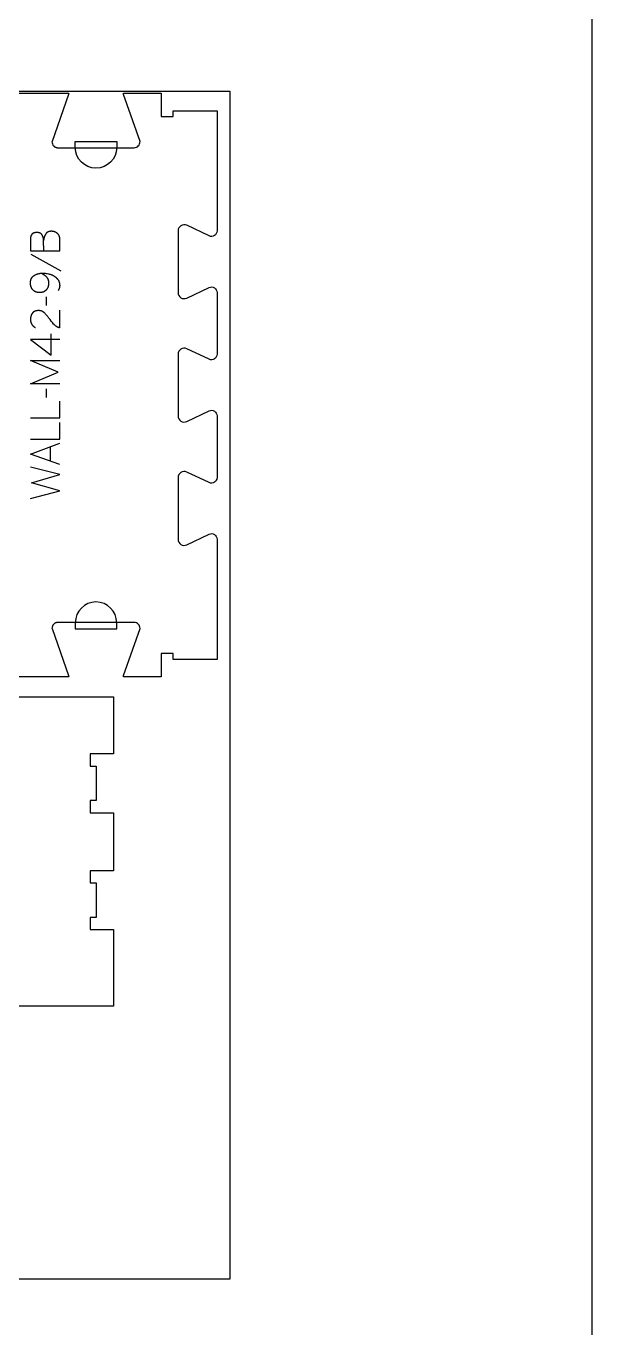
# Model space of a CAD drawing. Extents: x 5216 to 8399, y -27186 to -19593.
# Drawn here: x 7818 to 8399, y -22887 to -21550 of the extents above; entities that cross this region are included whole.
import ezdxf

# ---------------------------------------------------------------- set-up
doc = ezdxf.new("R2010")
doc.units = 0
for name, color, linetype in [('0_SHEET_SPRUCEPLY_2440X122', 1, 'CONTINUOUS'), ('1_ANYTOOL_1MMDEEP_LABELS_S', 2, 'CONTINUOUS'), ('4_ANYTOOL_CUTTHROUGH_OUTSI', 5, 'CONTINUOUS'), ('5_ANYTOOL_HALF_MILL_9MM_IN', 3, 'CONTINUOUS'), ('DONOTCUT', 18, 'CONTINUOUS')]:
    doc.layers.add(name, color=color, linetype=linetype)

msp = doc.modelspace()

# ---------------------------------------------------------------- linework, layer by layer
at = {"layer": '0_SHEET_SPRUCEPLY_2440X122'}
msp.add_lwpolyline([(8027.3, -21616.7), (8027.3, -22836.7), (5587.3, -22836.7), (5587.3, -21616.7)], close=True, dxfattribs=at)
at = {"layer": '1_ANYTOOL_1MMDEEP_LABELS_S'}
for points in [[(7822.6, -21780.5), (7852.6, -21780.5), (7852.6, -21770.8), (7852.6, -21768.3), (7852.6, -21768), (7852.6, -21767.8), (7852.6, -21767.6), (7852.6, -21767.4), (7852.6, -21767.1), (7852.6, -21766.9), (7852.6, -21766.7), (7852.5, -21766.5), (7852.5, -21766.3), (7852.4, -21766.1), (7852.4, -21765.9), (7852.3, -21765.7), (7852.3, -21765.5), (7852.2, -21765.3), (7852.1, -21765.2), (7852.1, -21765), (7852, -21764.8), (7851.9, -21764.6), (7851.8, -21764.4), (7851.7, -21764.3), (7851.6, -21764.1), (7851.5, -21764), (7851.4, -21763.8), (7851.2, -21763.6), (7851.1, -21763.5), (7851, -21763.3), (7850.8, -21763.2), (7850.7, -21763), (7850.5, -21762.9), (7850.4, -21762.8), (7850.2, -21762.6), (7850.1, -21762.5), (7849.9, -21762.4), (7849.7, -21762.2), (7849.5, -21762.1), (7849.4, -21762), (7849.2, -21761.9), (7849, -21761.8), (7848.8, -21761.7), (7848.7, -21761.6), (7848.5, -21761.5), (7848.3, -21761.4), (7848.1, -21761.3), (7847.9, -21761.2), (7847.7, -21761.1), (7847.6, -21761.1), (7847.4, -21761), (7847.2, -21760.9), (7847, -21760.9), (7846.8, -21760.8), (7846.6, -21760.8), (7846.4, -21760.7), (7846.2, -21760.7), (7846, -21760.6), (7845.8, -21760.6), (7845.6, -21760.5), (7845.4, -21760.5), (7845.2, -21760.5), (7845, -21760.5), (7844.8, -21760.4), (7844.6, -21760.4), (7844.4, -21760.4), (7844.2, -21760.4), (7844, -21760.4), (7843.8, -21760.4), (7843.5, -21760.4), (7843.3, -21760.4), (7843, -21760.5), (7842.8, -21760.5), (7842.6, -21760.5), (7842.4, -21760.6), (7842.1, -21760.6), (7841.9, -21760.6), (7841.7, -21760.7), (7841.5, -21760.8), (7841.3, -21760.8), (7841.1, -21760.9), (7840.9, -21761), (7840.7, -21761.1), (7840.5, -21761.1), (7840.4, -21761.2), (7840.4, -21761.2), (7840.3, -21761.3), (7840.2, -21761.3), (7840.1, -21761.4), (7840, -21761.4), (7839.9, -21761.5), (7839.8, -21761.6), (7839.8, -21761.6), (7839.7, -21761.7), (7839.6, -21761.7), (7839.5, -21761.8), (7839.4, -21761.9), (7839.4, -21761.9), (7839.3, -21762), (7839.2, -21762.1), (7839.1, -21762.1), (7839.1, -21762.2), (7839, -21762.3), (7838.9, -21762.3), (7838.9, -21762.4), (7838.8, -21762.5), (7838.7, -21762.6), (7838.5, -21762.8), (7838.4, -21763), (7838.3, -21763.2), (7838.2, -21763.3), (7838, -21763.7), (7837.8, -21764.1), (7837.6, -21764.5), (7837.4, -21764.8), (7837.2, -21765.2), (7837.1, -21765.6), (7836.9, -21766), (7836.8, -21766.4), (7836.6, -21766.9), (7836.5, -21767.3), (7836.4, -21767.7), (7836.3, -21768.1), (7836.3, -21768.6), (7836.2, -21769), (7836.1, -21769.5), (7836.1, -21769.9)], [(7836.2, -21780.5), (7836.1, -21769.9), (7836.1, -21769.5), (7836, -21769.1), (7836, -21768.7), (7835.9, -21768.4), (7835.9, -21768), (7835.8, -21767.6), (7835.7, -21767.3), (7835.6, -21766.9), (7835.5, -21766.5), (7835.4, -21766.2), (7835.3, -21765.8), (7835.1, -21765.5), (7835, -21765.2), (7834.9, -21764.8), (7834.7, -21764.5), (7834.5, -21764.2), (7834.5, -21764.1), (7834.5, -21764.1), (7834.4, -21764), (7834.4, -21763.9), (7834.3, -21763.8), (7834.3, -21763.8), (7834.2, -21763.7), (7834.2, -21763.6), (7834.1, -21763.6), (7834, -21763.5), (7834, -21763.4), (7833.9, -21763.4), (7833.9, -21763.3), (7833.8, -21763.2), (7833.8, -21763.2), (7833.7, -21763.1), (7833.6, -21763.1), (7833.6, -21763), (7833.5, -21762.9), (7833.4, -21762.9), (7833.3, -21762.8), (7833.3, -21762.8), (7833.2, -21762.7), (7833.1, -21762.7), (7833.1, -21762.6), (7833, -21762.6), (7832.9, -21762.5), (7832.8, -21762.5), (7832.7, -21762.5), (7832.7, -21762.4), (7832.6, -21762.4), (7832.5, -21762.3), (7832.4, -21762.3), (7832.3, -21762.3), (7832.1, -21762.2), (7831.9, -21762.1), (7831.8, -21762.1), (7831.6, -21762), (7831.4, -21761.9), (7831.1, -21761.9), (7830.9, -21761.9), (7830.7, -21761.8), (7830.5, -21761.8), (7830.3, -21761.8), (7830, -21761.7), (7829.8, -21761.7), (7829.5, -21761.7), (7829.3, -21761.7), (7829, -21761.7), (7828.6, -21761.7), (7828.4, -21761.7), (7828.2, -21761.7), (7828.1, -21761.7), (7827.9, -21761.8), (7827.7, -21761.8), (7827.5, -21761.8), (7827.3, -21761.8), (7827.2, -21761.9), (7827, -21761.9), (7826.8, -21761.9), (7826.7, -21762), (7826.5, -21762), (7826.4, -21762.1), (7826.2, -21762.1), (7826, -21762.2), (7825.9, -21762.2), (7825.8, -21762.3), (7825.6, -21762.4), (7825.5, -21762.4), (7825.3, -21762.5), (7825.2, -21762.6), (7825.1, -21762.6), (7825, -21762.7), (7824.8, -21762.8), (7824.7, -21762.9), (7824.6, -21763), (7824.5, -21763.1), (7824.4, -21763.2), (7824.3, -21763.3), (7824.2, -21763.4), (7824.1, -21763.5), (7824, -21763.6), (7823.9, -21763.7), (7823.8, -21763.8), (7823.7, -21763.9), (7823.6, -21764.1), (7823.5, -21764.2), (7823.5, -21764.3), (7823.4, -21764.4), (7823.3, -21764.6), (7823.3, -21764.7), (7823.2, -21764.9), (7823.1, -21765), (7823.1, -21765.2), (7823, -21765.3), (7823, -21765.5), (7822.9, -21765.6), (7822.9, -21765.8), (7822.8, -21765.9), (7822.8, -21766.1), (7822.8, -21766.3), (7822.7, -21766.5), (7822.7, -21766.6), (7822.7, -21766.8), (7822.6, -21767), (7822.6, -21767.2), (7822.6, -21767.4), (7822.6, -21767.6), (7822.6, -21768), (7822.6, -21768.4), (7822.6, -21780.5)], [(7823, -21783.9), (7853.8, -21801.1)], [(7831.9, -21823.4), (7831.7, -21823.4), (7831.4, -21823.4), (7831.1, -21823.4), (7830.9, -21823.4), (7830.6, -21823.4), (7830.4, -21823.3), (7830.1, -21823.3), (7829.9, -21823.2), (7829.7, -21823.2), (7829.4, -21823.1), (7829.2, -21823.1), (7829, -21823), (7828.7, -21823), (7828.5, -21822.9), (7828.3, -21822.8), (7828.1, -21822.7), (7827.9, -21822.6), (7827.6, -21822.5), (7827.4, -21822.4), (7827.2, -21822.3), (7827, -21822.2), (7826.8, -21822.1), (7826.7, -21822), (7826.5, -21821.9), (7826.3, -21821.7), (7826.1, -21821.6), (7825.9, -21821.5), (7825.7, -21821.3), (7825.6, -21821.1), (7825.4, -21821), (7825.2, -21820.8), (7825.1, -21820.7), (7824.9, -21820.5), (7824.8, -21820.3), (7824.6, -21820.1), (7824.5, -21819.9), (7824.4, -21819.8), (7824.2, -21819.6), (7824.1, -21819.4), (7824, -21819.2), (7823.9, -21819), (7823.8, -21818.8), (7823.6, -21818.6), (7823.5, -21818.4), (7823.5, -21818.2), (7823.4, -21818), (7823.3, -21817.7), (7823.2, -21817.5), (7823.1, -21817.3), (7823, -21817.1), (7823, -21816.9), (7822.9, -21816.6), (7822.9, -21816.4), (7822.8, -21816.2), (7822.8, -21815.9), (7822.7, -21815.7), (7822.7, -21815.4), (7822.6, -21815.2), (7822.6, -21814.9), (7822.6, -21814.7), (7822.6, -21814.4), (7822.6, -21814.2), (7822.6, -21813.9), (7822.6, -21813.6), (7822.6, -21813.3), (7822.6, -21813), (7822.6, -21812.6), (7822.6, -21812.3), (7822.7, -21812), (7822.7, -21811.7), (7822.7, -21811.4), (7822.8, -21811.1), (7822.9, -21810.8), (7822.9, -21810.5), (7823, -21810.2), (7823.1, -21810), (7823.2, -21809.7), (7823.3, -21809.5), (7823.4, -21809.2), (7823.5, -21808.9), (7823.6, -21808.8), (7823.6, -21808.7), (7823.7, -21808.6), (7823.8, -21808.5), (7823.8, -21808.4), (7823.9, -21808.2), (7824, -21808.1), (7824.1, -21808), (7824.1, -21807.9), (7824.2, -21807.8), (7824.3, -21807.7), (7824.4, -21807.6), (7824.5, -21807.5), (7824.5, -21807.4), (7824.6, -21807.3), (7824.7, -21807.2), (7824.8, -21807.1), (7824.9, -21807), (7825, -21806.9), (7825.1, -21806.8), (7825.2, -21806.7), (7825.3, -21806.6), (7825.4, -21806.5), (7825.5, -21806.5), (7825.7, -21806.3), (7825.9, -21806.1), (7826.2, -21806), (7826.4, -21805.8), (7826.6, -21805.7), (7826.9, -21805.5), (7827.1, -21805.4), (7827.4, -21805.3), (7827.6, -21805.2), (7827.9, -21805), (7828.1, -21804.9), (7828.4, -21804.8), (7828.6, -21804.7), (7828.9, -21804.6), (7829.2, -21804.5), (7829.4, -21804.4), (7829.7, -21804.3), (7830, -21804.2), (7830.2, -21804.1), (7830.5, -21804.1), (7831, -21803.9), (7831.6, -21803.8), (7832.2, -21803.7), (7832.7, -21803.6), (7833.3, -21803.6), (7833.9, -21803.5), (7834.5, -21803.5), (7835.1, -21803.5), (7835.8, -21803.5), (7836.4, -21803.5), (7837.1, -21803.6), (7837.8, -21803.6), (7838.6, -21803.7), (7839.2, -21803.8), (7839.8, -21803.9), (7841, -21804.1), (7841.6, -21804.3), (7842.2, -21804.4), (7842.8, -21804.6), (7843.4, -21804.8), (7843.7, -21804.9), (7844, -21805), (7844.2, -21805.1), (7844.5, -21805.2), (7844.8, -21805.3), (7845.1, -21805.5), (7845.3, -21805.6), (7845.6, -21805.7), (7845.9, -21805.9), (7846.1, -21806), (7846.4, -21806.1), (7846.6, -21806.3), (7846.9, -21806.5), (7847.1, -21806.6), (7847.4, -21806.8), (7847.6, -21807), (7847.9, -21807.1), (7848.1, -21807.3), (7848.3, -21807.5), (7848.6, -21807.7), (7848.8, -21807.9), (7849, -21808.1), (7849.2, -21808.3), (7849.4, -21808.5), (7849.6, -21808.7), (7849.8, -21808.9), (7850, -21809.1), (7850.2, -21809.3), (7850.4, -21809.6), (7850.6, -21809.8), (7850.7, -21810), (7850.9, -21810.2), (7851, -21810.5), (7851.2, -21810.7), (7851.3, -21810.9), (7851.4, -21811.2), (7851.6, -21811.4), (7851.7, -21811.7), (7851.8, -21811.9), (7851.9, -21812.2), (7852, -21812.5), (7852.1, -21812.7), (7852.1, -21813), (7852.2, -21813.2), (7852.3, -21813.5), (7852.3, -21813.8), (7852.4, -21814.1), (7852.4, -21814.3), (7852.5, -21814.6), (7852.5, -21814.9), (7852.5, -21815.2), (7852.5, -21815.5), (7852.6, -21815.8), (7852.6, -21816.1), (7852.6, -21816.4), (7852.5, -21816.8), (7852.5, -21817), (7852.5, -21817.1), (7852.5, -21817.3), (7852.5, -21817.5), (7852.4, -21817.6), (7852.4, -21817.8), (7852.4, -21818), (7852.3, -21818.1), (7852.3, -21818.3), (7852.3, -21818.4), (7852.2, -21818.6), (7852.2, -21818.7), (7852.1, -21818.9), (7852.1, -21819.1), (7852, -21819.2), (7852, -21819.4), (7851.9, -21819.5), (7851.9, -21819.7), (7851.8, -21819.8), (7851.7, -21819.9), (7851.6, -21820.1), (7851.6, -21820.2), (7851.5, -21820.4), (7851.4, -21820.5), (7851.3, -21820.7), (7851.2, -21820.8), (7851.2, -21820.9), (7851.1, -21821.1)], [(7833.7, -21803.5), (7834.1, -21803.7), (7834.4, -21803.8), (7834.7, -21804), (7835.1, -21804.2), (7835.4, -21804.3), (7835.8, -21804.5), (7836.1, -21804.8), (7836.4, -21805), (7836.7, -21805.2), (7837, -21805.4), (7837.4, -21805.7), (7837.7, -21806), (7838, -21806.2), (7838.3, -21806.5), (7838.6, -21806.8), (7838.9, -21807.1), (7839, -21807.3), (7839.1, -21807.5), (7839.3, -21807.6), (7839.4, -21807.8), (7839.5, -21808), (7839.7, -21808.1), (7839.8, -21808.3), (7839.9, -21808.5), (7840, -21808.7), (7840.1, -21808.9), (7840.2, -21809), (7840.3, -21809.2), (7840.4, -21809.4), (7840.5, -21809.6), (7840.5, -21809.8), (7840.6, -21810), (7840.7, -21810.2), (7840.8, -21810.4), (7840.8, -21810.6), (7840.9, -21810.9), (7840.9, -21811.1), (7841, -21811.3), (7841, -21811.5), (7841.1, -21811.7), (7841.1, -21812), (7841.1, -21812.2), (7841.1, -21812.4), (7841.2, -21812.7), (7841.2, -21812.9), (7841.2, -21813.2), (7841.2, -21813.4), (7841.2, -21813.6), (7841.2, -21813.9), (7841.2, -21814.2), (7841.2, -21814.4), (7841.2, -21814.7), (7841.1, -21814.9), (7841.1, -21815.2), (7841.1, -21815.4), (7841.1, -21815.7), (7841, -21815.9), (7841, -21816.2), (7840.9, -21816.4), (7840.9, -21816.6), (7840.8, -21816.9), (7840.7, -21817.1), (7840.7, -21817.3), (7840.6, -21817.5), (7840.5, -21817.8), (7840.4, -21818), (7840.3, -21818.2), (7840.3, -21818.4), (7840.2, -21818.6), (7840.1, -21818.8), (7840, -21819), (7839.8, -21819.2), (7839.7, -21819.4), (7839.6, -21819.6), (7839.5, -21819.8), (7839.3, -21820), (7839.2, -21820.1), (7839.1, -21820.3), (7838.9, -21820.5), (7838.8, -21820.7), (7838.6, -21820.8), (7838.5, -21821), (7838.3, -21821.2), (7838.1, -21821.3), (7838, -21821.5), (7837.8, -21821.6), (7837.6, -21821.7), (7837.4, -21821.9), (7837.3, -21822), (7837.1, -21822.1), (7836.9, -21822.2), (7836.7, -21822.3), (7836.5, -21822.5), (7836.3, -21822.6), (7836.1, -21822.6), (7835.9, -21822.7), (7835.6, -21822.8), (7835.4, -21822.9), (7835.2, -21823), (7835, -21823), (7834.7, -21823.1), (7834.5, -21823.2), (7834.3, -21823.2), (7834, -21823.2), (7833.8, -21823.3), (7833.5, -21823.3), (7833.3, -21823.4), (7833, -21823.4), (7832.8, -21823.4), (7832.5, -21823.4), (7832.2, -21823.4), (7831.9, -21823.4)], [(7838.7, -21827.7), (7838.8, -21836.5)], [(7852.5, -21841.4), (7852.5, -21859.7), (7852, -21859.6), (7851.8, -21859.5), (7851.6, -21859.4), (7851.4, -21859.3), (7851.1, -21859.2), (7850.9, -21859.1), (7850.7, -21859), (7850.5, -21858.9), (7850.3, -21858.8), (7850.1, -21858.7), (7849.9, -21858.6), (7849.7, -21858.5), (7849.5, -21858.4), (7849.3, -21858.3), (7849.1, -21858.1), (7848.9, -21858), (7848.7, -21857.9), (7848.5, -21857.8), (7848.3, -21857.6), (7848.2, -21857.5), (7848, -21857.3), (7847.8, -21857.2), (7847.6, -21857), (7847.5, -21856.9), (7847.3, -21856.7), (7847.1, -21856.5), (7847, -21856.4), (7846.8, -21856.2), (7846.6, -21856), (7846.3, -21855.7), (7845.1, -21854.2), (7843.9, -21852.7), (7842.8, -21851.2), (7841.6, -21849.7), (7841.1, -21848.9), (7840.5, -21848.2), (7839.9, -21847.5), (7839.3, -21846.8), (7838.7, -21846.1), (7838.1, -21845.5), (7837.5, -21844.8), (7836.9, -21844.2), (7836.8, -21844.1), (7836.6, -21844), (7836.4, -21843.8), (7836.3, -21843.7), (7836.1, -21843.6), (7835.9, -21843.4), (7835.8, -21843.3), (7835.6, -21843.2), (7835.4, -21843.1), (7835.2, -21843), (7835.1, -21842.9), (7834.9, -21842.8), (7834.7, -21842.7), (7834.5, -21842.6), (7834.3, -21842.6), (7834.1, -21842.5), (7833.9, -21842.4), (7833.8, -21842.3), (7833.6, -21842.3), (7833.4, -21842.2), (7833.2, -21842.2), (7833, -21842.1), (7832.7, -21842.1), (7832.5, -21842), (7832.3, -21842), (7832.1, -21842), (7831.9, -21841.9), (7831.7, -21841.9), (7831.5, -21841.9), (7831.2, -21841.9), (7831, -21841.9), (7830.8, -21841.9), (7830.5, -21841.9), (7830.3, -21841.9), (7830, -21841.9), (7829.8, -21841.9), (7829.6, -21842), (7829.3, -21842), (7829.1, -21842), (7828.9, -21842), (7828.7, -21842.1), (7828.5, -21842.1), (7828.2, -21842.2), (7828, -21842.2), (7827.8, -21842.3), (7827.6, -21842.4), (7827.4, -21842.4), (7827.2, -21842.5), (7827.1, -21842.6), (7826.9, -21842.7), (7826.7, -21842.8), (7826.5, -21842.9), (7826.3, -21843), (7826.2, -21843.1), (7826, -21843.2), (7825.8, -21843.3), (7825.7, -21843.4), (7825.5, -21843.6), (7825.4, -21843.7), (7825.2, -21843.8), (7825.1, -21844), (7824.9, -21844.1), (7824.8, -21844.3), (7824.7, -21844.4), (7824.5, -21844.6), (7824.4, -21844.7), (7824.3, -21844.9), (7824.2, -21845.1), (7824.1, -21845.2), (7823.9, -21845.4), (7823.8, -21845.6), (7823.7, -21845.8), (7823.6, -21845.9), (7823.6, -21846.1), (7823.5, -21846.3), (7823.4, -21846.5), (7823.3, -21846.7), (7823.2, -21846.9), (7823.2, -21847.1), (7823.1, -21847.3), (7823, -21847.5), (7823, -21847.7), (7822.9, -21847.9), (7822.9, -21848.1), (7822.8, -21848.3), (7822.8, -21848.5), (7822.7, -21848.7), (7822.7, -21849), (7822.7, -21849.2), (7822.6, -21849.4), (7822.6, -21849.6), (7822.6, -21849.9), (7822.6, -21850.1), (7822.6, -21850.3), (7822.6, -21850.8), (7822.6, -21851.2), (7822.6, -21851.5), (7822.6, -21851.9), (7822.6, -21852.2), (7822.7, -21852.6), (7822.7, -21852.9), (7822.8, -21853.2), (7822.9, -21853.6), (7823, -21853.9), (7823, -21854), (7823.1, -21854.2), (7823.1, -21854.3), (7823.2, -21854.5), (7823.2, -21854.6), (7823.3, -21854.8), (7823.3, -21854.9), (7823.4, -21855.1), (7823.5, -21855.2), (7823.5, -21855.3), (7823.6, -21855.5), (7823.7, -21855.6), (7823.8, -21855.8), (7823.8, -21855.9), (7823.9, -21856), (7824, -21856.1), (7824.1, -21856.3), (7824.2, -21856.4), (7824.3, -21856.5), (7824.4, -21856.6), (7824.5, -21856.8), (7824.6, -21856.9), (7824.7, -21857), (7824.8, -21857.1), (7824.9, -21857.2), (7825, -21857.4), (7825.1, -21857.5), (7825.2, -21857.6), (7825.3, -21857.7), (7825.4, -21857.8), (7825.5, -21857.9), (7825.7, -21858), (7825.9, -21858.2), (7826.2, -21858.4), (7826.5, -21858.6), (7826.7, -21858.8), (7827, -21859), (7827.3, -21859.1), (7827.7, -21859.3)], [(7852.6, -21871.6), (7822.5, -21871.6), (7843.9, -21887.6)], [(7843.9, -21887.6), (7843.9, -21865.8)], [(7852.6, -21917.2), (7822.6, -21917.2), (7850.9, -21905.2), (7822.7, -21893.2), (7852.6, -21893.2)], [(7838.7, -21922.3), (7838.8, -21931.1)], [(7822.6, -21952.1), (7852.6, -21952.1), (7852.6, -21935)], [(7822.6, -21973.9), (7852.6, -21973.9), (7852.6, -21956.8)], [(7852.6, -22000.1), (7822.6, -21989.2), (7852.6, -21978.2)], [(7843, -21996.6), (7843, -21981.7)], [(7822.6, -22034.8), (7852.6, -22027.1), (7823.5, -22018.7), (7852.6, -22010.2), (7822.6, -22002.7)]]:
    msp.add_lwpolyline(points, dxfattribs=at)
at = {"layer": '4_ANYTOOL_CUTTHROUGH_OUTSI', "color": 5}
msp.add_lwpolyline([(7794.6, -21618.6), (7844.3, -21618.6), (7861.8, -21618.6), (7861.8, -21618.6, -0.061486), (7861.6, -21620), (7844.7, -21668.3), (7844.6, -21668.3), (7844.6, -21668.4), (7844.6, -21668.4, 0.198912), (7846.5, -21672.8), (7846.6, -21672.9), (7846.7, -21673), (7846.8, -21673.1), (7846.9, -21673.2), (7847, -21673.3), (7847.2, -21673.4), (7847.3, -21673.5), (7847.4, -21673.6), (7847.5, -21673.7), (7847.7, -21673.7), (7847.8, -21673.8), (7847.9, -21673.9), (7848.1, -21674), (7848.2, -21674), (7848.4, -21674.1), (7848.5, -21674.2), (7848.6, -21674.2), (7848.8, -21674.3), (7848.9, -21674.3), (7849.1, -21674.4), (7849.2, -21674.4), (7849.4, -21674.4), (7849.5, -21674.5), (7849.7, -21674.5), (7849.8, -21674.5), (7850, -21674.6), (7850.1, -21674.6), (7850.3, -21674.6), (7850.4, -21674.6), (7850.6, -21674.6), (7850.7, -21674.6), (7850.9, -21674.6), (7928.9, -21674.6, 0.414214), (7935.1, -21668.4), (7935.1, -21668.3), (7935.1, -21668.3), (7918.2, -21620), (7918.2, -21620, -0.061485), (7918, -21618.6), (7956.6, -21618.6), (7956.6, -21642.6), (7969.1, -21642.6), (7969.1, -21636.6), (8014.1, -21636.6), (8014.1, -21760), (8014.1, -21760, -0.551268), (8005.9, -21765.2), (7983, -21754.3, 0.551268), (7974.1, -21760), (7974.1, -21823.4, 0.257375), (7977, -21828.7, 0.257375), (7983, -21829), (8005.9, -21818.1, -0.257375), (8011.4, -21818.5, -0.257375), (8014.1, -21823.3), (8014.1, -21886.7, -0.551268), (8005.9, -21891.9), (7983, -21881, 0.551268), (7974.1, -21886.7), (7974.1, -21950.1, 0.257375), (7977, -21955.4, 0.257375), (7983, -21955.7), (8005.9, -21944.8, -0.551268), (8014.1, -21950), (8014.1, -22013.4, -0.551268), (8005.9, -22018.6), (7983, -22007.7, 0.257375), (7977, -22008.1, 0.257375), (7974.1, -22013.4), (7974.1, -22076.8, 0.551268), (7983, -22082.4), (8005.9, -22071.5, -0.551268), (8014.1, -22076.7), (8014.1, -22200.1), (7969.1, -22200.1), (7969.1, -22194.1), (7956.6, -22194.1), (7956.6, -22194.4), (7956.6, -22218.1), (7918, -22218.1), (7918, -22218.1, -0.061485), (7918.2, -22216.7), (7935.1, -22168.5), (7935.1, -22168.4), (7935.1, -22168.4), (7935.1, -22168.4, 0.414214), (7928.9, -22162.1), (7850.9, -22162.1), (7850.7, -22162.1), (7850.6, -22162.1), (7850.4, -22162.1), (7850.3, -22162.2), (7850.1, -22162.2), (7850, -22162.2), (7849.8, -22162.2), (7849.7, -22162.2), (7849.5, -22162.3), (7849.4, -22162.3), (7849.2, -22162.4), (7849.1, -22162.4), (7848.9, -22162.4), (7848.8, -22162.5), (7848.6, -22162.5), (7848.5, -22162.6), (7848.4, -22162.7), (7848.2, -22162.7), (7848.1, -22162.8), (7847.9, -22162.9), (7847.8, -22162.9), (7847.7, -22163), (7847.5, -22163.1), (7847.4, -22163.2), (7847.3, -22163.3), (7847.2, -22163.4), (7847, -22163.5), (7846.9, -22163.6), (7846.8, -22163.7), (7846.7, -22163.8), (7846.6, -22163.9), (7846.5, -22164, 0.198912), (7844.6, -22168.4), (7844.6, -22168.4), (7844.7, -22168.5), (7861.6, -22216.7), (7861.6, -22216.7, -0.061485), (7861.8, -22218.1), (7844.3, -22218.1), (7794.6, -22218.1)], format="xyb", dxfattribs=at)
msp.add_lwpolyline([(7740.4, -22238.6), (7907.9, -22238.6), (7907.9, -22297.1), (7883.9, -22297.1), (7883.9, -22309.6), (7889.9, -22309.6), (7889.9, -22345.1), (7883.9, -22345.1), (7883.9, -22357.6), (7907.9, -22357.6), (7907.9, -22417.1), (7883.9, -22417.1), (7883.9, -22429.6), (7889.9, -22429.6), (7889.9, -22465.1), (7883.9, -22465.1), (7883.9, -22477.6), (7907.9, -22477.6), (7907.9, -22524.4), (7907.9, -22536.4), (7907.9, -22556.1), (7740.4, -22556.1)], dxfattribs=at)
at = {"layer": '5_ANYTOOL_HALF_MILL_9MM_IN', "color": 3}
for points in [[(7911.1, -21674.4, -1), (7868.6, -21674.4), (7868.6, -21674.1), (7868.6, -21668.1), (7911.1, -21668.1), (7911.1, -21674.1), (7911.1, -21674.4)], [(7911.1, -22162.4, 1), (7868.6, -22162.4), (7868.6, -22162.6), (7868.6, -22168.6), (7911.1, -22168.6), (7911.1, -22162.6), (7911.1, -22162.4)]]:
    msp.add_lwpolyline(points, format="xyb", close=True, dxfattribs=at)
at = {"layer": 'DONOTCUT'}
msp.add_lwpolyline([(8399, -27186.1), (5215.6, -27186.1), (5215.6, -19592.7), (8399, -19592.7)], close=True, dxfattribs=at)

doc.saveas('drawing.dxf')
